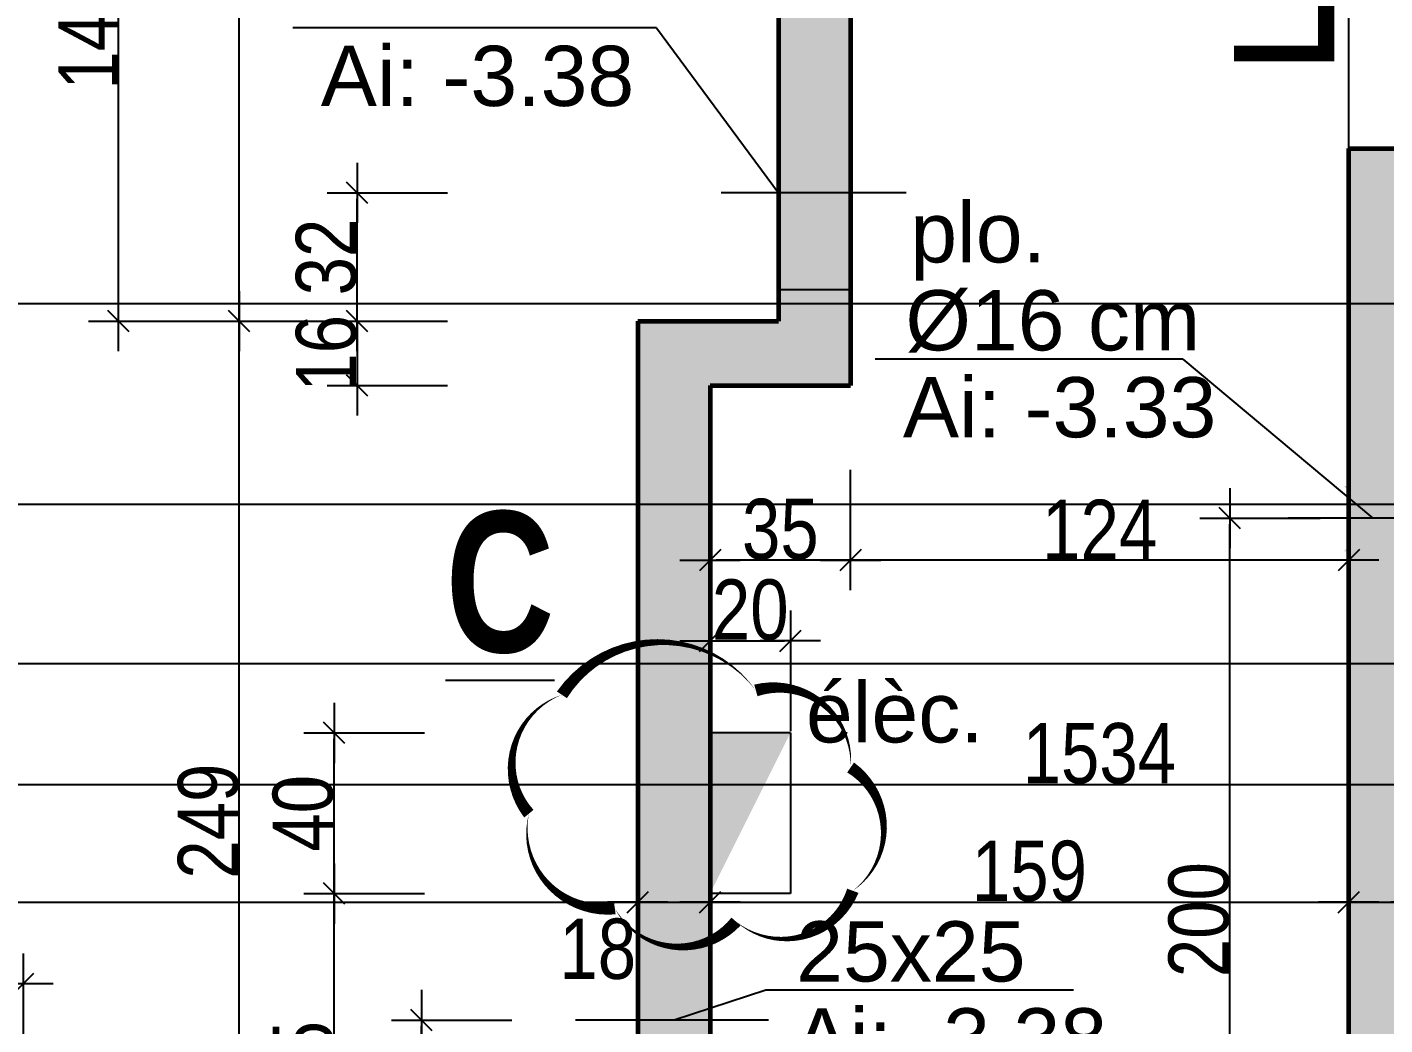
# Model space of a CAD drawing. Header units: millimetres. Extents: x -1921 to 5237, y 0 to 8595.
# Drawn here: x 820.9 to 1158.9, y 4719.7 to 4968.1 of the extents above; entities that cross this region are included whole.
import ezdxf
from ezdxf.enums import TextEntityAlignment as Align

# ---------------------------------------------------------------- set-up
doc = ezdxf.new("R2010")
doc.units = ezdxf.units.MM
doc.linetypes.add('CACHEX2', pattern=[19.05, 12.7, -6.35])
for name, color, linetype in [('01_Cad_2', 5, 'Continuous'), ('01_cote_gen', 4, 'Continuous'), ('01_linteaux', 2, 'Continuous'), ('01_murs_sup', 2, 'CACHEX2'), ('01_poch_murs', 253, 'Continuous'), ('01_resv', 32, 'Continuous'), ('01_texte', 230, 'Continuous'), ('AA_COTES', 2, 'Continuous')]:
    doc.layers.add(name, color=color, linetype=linetype)
doc.layers.add('01_murs_coup', color=5, linetype='Continuous', lineweight=60)
doc.styles.add('ARIAL', font='arial.ttf')
doc.styles.add('impact', font='impact.ttf')
doc.styles.add('STYLE2', font='ARIALN.TTF')
doc.dimstyles.new('JB50', dxfattribs={"dimscale": 0.1, "dimtxt": 150, "dimasz": 15, "dimexe": 0.1, "dimexo": 0.1, "dimgap": 0.09, "dimtad": 1, "dimdec": 1, "dimdsep": 46, "dimtxsty": 'STYLE2', "dimblk1": 'BOND_G', "dimblk2": 'BOND_D', "dimsah": 1, "dimcen": 1.5, "dimdle": 0.01, "dimse1": 1, "dimse2": 1, "dimclrd": 4, "dimclre": 2, "dimclrt": 6, "dimazin": 2, "dimtfac": 2.333333, "dimtdec": 1, "dimtix": 1, "dimtmove": 2, "dimatfit": 3, "dimldrblk": 'BOND_G', "dimfxl": 1, "dimtolj": 1, "dimtzin": 0, "dimarcsym": 0})

# ---------------------------------------------------------------- blocks, each defined once
blk = doc.blocks.new('BOND_G')
at = {"layer": 'AA_COTES', "color": 0}
for p, q in [((0, -5), (0, 15)), ((5, 0), (-5, 0)), ((1.77, 1.77), (-1.77, -1.77))]:
    blk.add_line(p, q, dxfattribs=at)
blk = doc.blocks.new('BOND_D')
at = {"layer": 'AA_COTES', "color": 0}
for p, q in [((0, 5), (0, -15)), ((5, 0), (-5, 0)), ((-1.77, -1.77), (1.77, 1.77))]:
    blk.add_line(p, q, dxfattribs=at)
blk = doc.blocks.new('*D98')
at = {"layer": '01_cote_gen', "color": 4, "lineweight": -2, "transparency": 16777216}
blk.add_line((342.42, 4750.28), (971.42, 4750.28), dxfattribs=at)
at = {"layer": 'DEFPOINTS', "color": 0}
for p in [(340.92, 4769.07), (972.92, 4760.79), (972.92, 4750.28)]:
    blk.add_point(p, dxfattribs=at)
at = {"layer": '01_cote_gen', "color": 4, "lineweight": -2, "transparency": 16777216, "xscale": 1.5, "yscale": 1.5, "zscale": 1.5, "rotation": 180}
blk.add_blockref('BOND_G', (340.92, 4750.28), dxfattribs=at)
at = {"layer": '01_cote_gen', "color": 4, "lineweight": -2, "transparency": 16777216, "xscale": 1.5, "yscale": 1.5, "zscale": 1.5}
blk.add_blockref('BOND_D', (972.92, 4750.28), dxfattribs=at)
at = {"layer": '01_cote_gen', "color": 6, "transparency": 16777216, "insert": (656.92, 4757.95), "char_height": 15, "attachment_point": 5, "style": 'STYLE2'}
blk.add_mtext('\\A1;632', dxfattribs=at)
blk = doc.blocks.new('*D99')
at = {"layer": '01_cote_gen', "color": 4, "lineweight": -2, "transparency": 16777216}
blk.add_line((974.42, 4750.28), (989.42, 4750.28), dxfattribs=at)
at = {"layer": 'DEFPOINTS', "color": 0}
for p in [(990.92, 4750.28), (972.92, 4742.78), (990.92, 4742.78)]:
    blk.add_point(p, dxfattribs=at)
at = {"layer": '01_cote_gen', "color": 4, "lineweight": -2, "transparency": 16777216, "xscale": 1.5, "yscale": 1.5, "zscale": 1.5, "rotation": 180}
blk.add_blockref('BOND_G', (972.92, 4750.28), dxfattribs=at)
at = {"layer": '01_cote_gen', "color": 4, "lineweight": -2, "transparency": 16777216, "xscale": 1.5, "yscale": 1.5, "zscale": 1.5}
blk.add_blockref('BOND_D', (990.92, 4750.28), dxfattribs=at)
at = {"layer": '01_cote_gen', "color": 6, "transparency": 16777216, "insert": (962.96, 4738.54), "char_height": 15, "attachment_point": 5, "style": 'STYLE2'}
blk.add_mtext('\\A1;18', dxfattribs=at)
blk = doc.blocks.new('*D100')
at = {"layer": '01_cote_gen', "color": 4, "lineweight": -2, "transparency": 16777216}
blk.add_line((992.42, 4750.28), (1148.41, 4750.28), dxfattribs=at)
at = {"layer": 'DEFPOINTS', "color": 0}
for p in [(1149.91, 4750.28), (990.92, 4742.78), (1149.91, 4742.78)]:
    blk.add_point(p, dxfattribs=at)
at = {"layer": '01_cote_gen', "color": 4, "lineweight": -2, "transparency": 16777216, "xscale": 1.5, "yscale": 1.5, "zscale": 1.5, "rotation": 180}
blk.add_blockref('BOND_G', (990.92, 4750.28), dxfattribs=at)
at = {"layer": '01_cote_gen', "color": 4, "lineweight": -2, "transparency": 16777216, "xscale": 1.5, "yscale": 1.5, "zscale": 1.5}
blk.add_blockref('BOND_D', (1149.91, 4750.28), dxfattribs=at)
at = {"layer": '01_cote_gen', "color": 6, "transparency": 16777216, "insert": (1070.42, 4757.95), "char_height": 15, "attachment_point": 5, "style": 'STYLE2'}
blk.add_mtext('\\A1;159', dxfattribs=at)
blk = doc.blocks.new('*D101')
at = {"layer": '01_cote_gen', "color": 4, "lineweight": -2, "transparency": 16777216}
blk.add_line((1151.41, 4750.28), (1166.4, 4750.28), dxfattribs=at)
at = {"layer": 'DEFPOINTS', "color": 0}
for p in [(1167.9, 4750.28), (1149.91, 4735.29), (1167.9, 4735.29)]:
    blk.add_point(p, dxfattribs=at)
at = {"layer": '01_cote_gen', "color": 4, "lineweight": -2, "transparency": 16777216, "xscale": 1.5, "yscale": 1.5, "zscale": 1.5, "rotation": 180}
blk.add_blockref('BOND_G', (1149.91, 4750.28), dxfattribs=at)
at = {"layer": '01_cote_gen', "color": 4, "lineweight": -2, "transparency": 16777216, "xscale": 1.5, "yscale": 1.5, "zscale": 1.5}
blk.add_blockref('BOND_D', (1167.9, 4750.28), dxfattribs=at)
at = {"layer": '01_cote_gen', "color": 6, "transparency": 16777216, "insert": (1181.1, 4738.11), "char_height": 15, "attachment_point": 5, "style": 'STYLE2'}
blk.add_mtext('\\A1;18', dxfattribs=at)
blk = doc.blocks.new('*D102')
at = {"layer": '01_cote_gen', "color": 4, "lineweight": -2, "transparency": 16777216}
blk.add_line((322.42, 4779.58), (1853.42, 4779.58), dxfattribs=at)
at = {"layer": 'DEFPOINTS', "color": 0}
for p in [(320.92, 4807.28), (1854.92, 4791.61), (1854.92, 4779.58)]:
    blk.add_point(p, dxfattribs=at)
at = {"layer": '01_cote_gen', "color": 4, "lineweight": -2, "transparency": 16777216, "xscale": 1.5, "yscale": 1.5, "zscale": 1.5, "rotation": 180}
blk.add_blockref('BOND_G', (320.92, 4779.58), dxfattribs=at)
at = {"layer": '01_cote_gen', "color": 4, "lineweight": -2, "transparency": 16777216, "xscale": 1.5, "yscale": 1.5, "zscale": 1.5}
blk.add_blockref('BOND_D', (1854.92, 4779.58), dxfattribs=at)
at = {"layer": '01_cote_gen', "color": 6, "transparency": 16777216, "insert": (1087.83, 4787.25), "char_height": 15, "attachment_point": 5, "style": 'STYLE2'}
blk.add_mtext('\\A1;1534', dxfattribs=at)
blk = doc.blocks.new('*D140')
at = {"layer": '01_cote_gen', "color": 4, "lineweight": -2, "transparency": 16777216}
blk.add_line((1148.42, 4835.43), (1027.42, 4835.43), dxfattribs=at)
at = {"layer": 'DEFPOINTS', "color": 0}
for p in [(1025.92, 4855.33), (1149.92, 4850.62), (1025.92, 4835.43)]:
    blk.add_point(p, dxfattribs=at)
at = {"layer": '01_cote_gen', "color": 4, "lineweight": -2, "transparency": 16777216, "xscale": 1.5, "yscale": 1.5, "zscale": 1.5, "rotation": 180}
blk.add_blockref('BOND_D', (1025.92, 4835.43), dxfattribs=at)
at = {"layer": '01_cote_gen', "color": 4, "lineweight": -2, "transparency": 16777216, "xscale": 1.5, "yscale": 1.5, "zscale": 1.5}
blk.add_blockref('BOND_G', (1149.92, 4835.43), dxfattribs=at)
at = {"layer": '01_cote_gen', "color": 6, "transparency": 16777216, "insert": (1087.92, 4842.96), "char_height": 15, "attachment_point": 5, "style": 'STYLE2'}
blk.add_mtext('\\A1;124', dxfattribs=at)
blk = doc.blocks.new('*D141')
at = {"layer": '01_cote_gen', "color": 4, "lineweight": -2, "transparency": 16777216}
blk.add_line((1024.42, 4835.43), (992.42, 4835.43), dxfattribs=at)
at = {"layer": 'DEFPOINTS', "color": 0}
for p in [(990.92, 4855.33), (1025.92, 4855.33), (990.92, 4835.43)]:
    blk.add_point(p, dxfattribs=at)
at = {"layer": '01_cote_gen', "color": 4, "lineweight": -2, "transparency": 16777216, "xscale": 1.5, "yscale": 1.5, "zscale": 1.5, "rotation": 180}
blk.add_blockref('BOND_D', (990.92, 4835.43), dxfattribs=at)
at = {"layer": '01_cote_gen', "color": 4, "lineweight": -2, "transparency": 16777216, "xscale": 1.5, "yscale": 1.5, "zscale": 1.5}
blk.add_blockref('BOND_G', (1025.92, 4835.43), dxfattribs=at)
at = {"layer": '01_cote_gen', "color": 6, "transparency": 16777216, "insert": (1008.42, 4843.09), "char_height": 15, "attachment_point": 5, "style": 'STYLE2'}
blk.add_mtext('\\A1;35', dxfattribs=at)
blk = doc.blocks.new('*D163')
at = {"layer": '01_cote_gen', "color": 4, "lineweight": -2, "transparency": 16777216}
blk.add_line((-603.58, 4809.69), (3717.38, 4809.69), dxfattribs=at)
at = {"layer": 'DEFPOINTS', "color": 0}
for p in [(3718.88, 4809.69), (-605.08, 4787.08), (3718.88, 4787.08)]:
    blk.add_point(p, dxfattribs=at)
at = {"layer": '01_cote_gen', "color": 4, "lineweight": -2, "transparency": 16777216, "xscale": 1.5, "yscale": 1.5, "zscale": 1.5, "rotation": 180}
blk.add_blockref('BOND_G', (-605.08, 4809.69), dxfattribs=at)
at = {"layer": '01_cote_gen', "color": 4, "lineweight": -2, "transparency": 16777216, "xscale": 1.5, "yscale": 1.5, "zscale": 1.5}
blk.add_blockref('BOND_D', (3718.88, 4809.69), dxfattribs=at)
at = {"layer": '01_cote_gen', "color": 6, "transparency": 16777216, "insert": (1556.9, 4817.36), "char_height": 15, "attachment_point": 5, "style": 'STYLE2'}
blk.add_mtext('\\A1;4324', dxfattribs=at)
blk = doc.blocks.new('*D403')
at = {"layer": '01_cote_gen', "color": 4, "lineweight": -2, "transparency": 16777216}
blk.add_line((873.69, 4647.42), (873.69, 4893.42), dxfattribs=at)
at = {"layer": 'DEFPOINTS', "color": 0}
for p in [(873.69, 4894.92), (972.92, 4894.92), (972.92, 4645.92)]:
    blk.add_point(p, dxfattribs=at)
at = {"layer": '01_cote_gen', "color": 4, "lineweight": -2, "transparency": 16777216, "xscale": 1.5, "yscale": 1.5, "zscale": 1.5}
for name, p, rotation in [('BOND_D', (873.69, 4894.92), 90), ('BOND_G', (873.69, 4645.92), 270)]:
    blk.add_blockref(name, p, dxfattribs=dict(at, rotation=rotation))
at = {"layer": '01_cote_gen', "color": 6, "transparency": 16777216, "insert": (866.03, 4770.42), "char_height": 15, "attachment_point": 5, "rotation": 90, "style": 'STYLE2'}
blk.add_mtext('\\A1;249', dxfattribs=at)
blk = doc.blocks.new('*D404')
at = {"layer": '01_cote_gen', "color": 4, "lineweight": -2, "transparency": 16777216}
blk.add_line((873.69, 4896.42), (873.69, 5456.41), dxfattribs=at)
at = {"layer": 'DEFPOINTS', "color": 0}
for p in [(873.69, 5457.91), (916.08, 5457.91), (972.92, 4894.92)]:
    blk.add_point(p, dxfattribs=at)
at = {"layer": '01_cote_gen', "color": 4, "lineweight": -2, "transparency": 16777216, "xscale": 1.5, "yscale": 1.5, "zscale": 1.5}
for name, p, rotation in [('BOND_D', (873.69, 5457.91), 90), ('BOND_G', (873.69, 4894.92), 270)]:
    blk.add_blockref(name, p, dxfattribs=dict(at, rotation=rotation))
at = {"layer": '01_cote_gen', "color": 6, "transparency": 16777216, "insert": (866.03, 5176.42), "char_height": 15, "attachment_point": 5, "rotation": 90, "style": 'STYLE2'}
blk.add_mtext('\\A1;563', dxfattribs=at)
blk = doc.blocks.new('*D634')
at = {"layer": '01_cote_gen', "color": 4, "lineweight": -2, "transparency": 16777216}
for p, q in [((903.08, 4896.42), (903.08, 4897.92)), ((903.08, 4894.92), (903.08, 4878.92)), ((903.08, 4877.42), (903.08, 4875.92))]:
    blk.add_line(p, q, dxfattribs=at)
at = {"layer": 'DEFPOINTS', "color": 0}
for p in [(990.92, 4894.92), (903.08, 4878.92), (990.92, 4878.92)]:
    blk.add_point(p, dxfattribs=at)
at = {"layer": '01_cote_gen', "color": 4, "lineweight": -2, "transparency": 16777216, "xscale": 1.5, "yscale": 1.5, "zscale": 1.5}
for name, p, rotation in [('BOND_G', (903.08, 4894.92), 270), ('BOND_D', (903.08, 4878.92), 90)]:
    blk.add_blockref(name, p, dxfattribs=dict(at, rotation=rotation))
at = {"layer": '01_cote_gen', "color": 6, "transparency": 16777216, "insert": (895.41, 4886.92), "char_height": 15, "attachment_point": 5, "rotation": 90, "style": 'STYLE2'}
blk.add_mtext('\\A1;16', dxfattribs=at)
blk = doc.blocks.new('*D699')
at = {"layer": '01_cote_gen', "color": 4, "lineweight": -2, "transparency": 16777216}
blk.add_line((740.45, 4729.94), (818.4, 4729.94), dxfattribs=at)
at = {"layer": 'DEFPOINTS', "color": 0}
for p in [(819.9, 4729.94), (738.95, 4722.44), (819.9, 4708.51)]:
    blk.add_point(p, dxfattribs=at)
at = {"layer": '01_cote_gen', "color": 4, "lineweight": -2, "transparency": 16777216, "xscale": 1.5, "yscale": 1.5, "zscale": 1.5, "rotation": 180}
blk.add_blockref('BOND_G', (738.95, 4729.94), dxfattribs=at)
at = {"layer": '01_cote_gen', "color": 4, "lineweight": -2, "transparency": 16777216, "xscale": 1.5, "yscale": 1.5, "zscale": 1.5}
blk.add_blockref('BOND_D', (819.9, 4729.94), dxfattribs=at)
at = {"layer": '01_cote_gen', "color": 6, "transparency": 16777216, "insert": (779.42, 4737.6), "char_height": 15, "attachment_point": 5, "style": 'STYLE2'}
blk.add_mtext('\\A1;81', dxfattribs=at)
blk = doc.blocks.new('*D716')
at = {"layer": '01_cote_gen', "color": 4, "lineweight": -2, "transparency": 16777216}
blk.add_line((919.11, 4647.41), (919.11, 4719.38), dxfattribs=at)
at = {"layer": 'DEFPOINTS', "color": 0}
for p in [(919.11, 4720.88), (980.04, 4720.88), (977.33, 4645.91)]:
    blk.add_point(p, dxfattribs=at)
at = {"layer": '01_cote_gen', "color": 4, "lineweight": -2, "transparency": 16777216, "xscale": 1.5, "yscale": 1.5, "zscale": 1.5}
for name, p, rotation in [('BOND_D', (919.11, 4720.88), 90), ('BOND_G', (919.11, 4645.91), 270)]:
    blk.add_blockref(name, p, dxfattribs=dict(at, rotation=rotation))
at = {"layer": '01_cote_gen', "color": 6, "transparency": 16777216, "insert": (911.47, 4683.39), "char_height": 15, "attachment_point": 5, "rotation": 90, "style": 'STYLE2'}
blk.add_mtext('\\A1;75', dxfattribs=at)
blk = doc.blocks.new('*D717')
at = {"layer": '01_cote_gen', "color": 4, "lineweight": -2, "transparency": 16777216}
blk.add_line((1120.31, 4647.41), (1120.31, 4844.38), dxfattribs=at)
at = {"layer": 'DEFPOINTS', "color": 0}
for p in [(1120.31, 4845.88), (1139.19, 4845.88), (1131, 4645.91)]:
    blk.add_point(p, dxfattribs=at)
at = {"layer": '01_cote_gen', "color": 4, "lineweight": -2, "transparency": 16777216, "xscale": 1.5, "yscale": 1.5, "zscale": 1.5}
for name, p, rotation in [('BOND_D', (1120.31, 4845.88), 90), ('BOND_G', (1120.31, 4645.91), 270)]:
    blk.add_blockref(name, p, dxfattribs=dict(at, rotation=rotation))
at = {"layer": '01_cote_gen', "color": 6, "transparency": 16777216, "insert": (1112.64, 4745.89), "char_height": 15, "attachment_point": 5, "rotation": 90, "style": 'STYLE2'}
blk.add_mtext('\\A1;200', dxfattribs=at)
blk = doc.blocks.new('*D736')
at = {"layer": '01_cote_gen', "color": 4, "lineweight": -2, "transparency": 16777216}
blk.add_line((903.08, 4896.42), (903.08, 4925.39), dxfattribs=at)
at = {"layer": 'DEFPOINTS', "color": 0}
for p in [(903.08, 4926.89), (1025.92, 4926.89), (1007.92, 4894.92)]:
    blk.add_point(p, dxfattribs=at)
at = {"layer": '01_cote_gen', "color": 4, "lineweight": -2, "transparency": 16777216, "xscale": 1.5, "yscale": 1.5, "zscale": 1.5}
for name, p, rotation in [('BOND_D', (903.08, 4926.89), 90), ('BOND_G', (903.08, 4894.92), 270)]:
    blk.add_blockref(name, p, dxfattribs=dict(at, rotation=rotation))
at = {"layer": '01_cote_gen', "color": 6, "transparency": 16777216, "insert": (895.41, 4910.9), "char_height": 15, "attachment_point": 5, "rotation": 90, "style": 'STYLE2'}
blk.add_mtext('\\A1;32', dxfattribs=at)
blk = doc.blocks.new('*D739')
at = {"layer": '01_cote_gen', "color": 4, "lineweight": -2, "transparency": 16777216}
blk.add_line((843.68, 4896.42), (843.68, 5037.39), dxfattribs=at)
at = {"layer": 'DEFPOINTS', "color": 0}
for p in [(843.68, 5038.89), (953.89, 5038.89), (866.19, 4894.92)]:
    blk.add_point(p, dxfattribs=at)
at = {"layer": '01_cote_gen', "color": 4, "lineweight": -2, "transparency": 16777216, "xscale": 1.5, "yscale": 1.5, "zscale": 1.5}
for name, p, rotation in [('BOND_D', (843.68, 5038.89), 90), ('BOND_G', (843.68, 4894.92), 270)]:
    blk.add_blockref(name, p, dxfattribs=dict(at, rotation=rotation))
at = {"layer": '01_cote_gen', "color": 6, "transparency": 16777216, "insert": (836.14, 4966.91), "char_height": 15, "attachment_point": 5, "rotation": 90, "style": 'STYLE2'}
blk.add_mtext('\\A1;144', dxfattribs=at)
blk = doc.blocks.new('*D814')
at = {"layer": '01_poch_murs', "color": 4, "lineweight": -2, "transparency": 16777216}
blk.add_line((897.31, 4647.41), (897.31, 4750.88), dxfattribs=at)
at = {"layer": 'DEFPOINTS', "color": 0}
for p in [(897.31, 4752.38), (1000.92, 4752.38), (911.61, 4645.91)]:
    blk.add_point(p, dxfattribs=at)
at = {"layer": '01_poch_murs', "color": 4, "lineweight": -2, "transparency": 16777216, "xscale": 1.5, "yscale": 1.5, "zscale": 1.5}
for name, p, rotation in [('BOND_D', (897.31, 4752.38), 90), ('BOND_G', (897.31, 4645.91), 270)]:
    blk.add_blockref(name, p, dxfattribs=dict(at, rotation=rotation))
at = {"layer": '01_poch_murs', "color": 6, "transparency": 16777216, "insert": (889.64, 4699.15), "char_height": 15, "attachment_point": 5, "rotation": 90, "style": 'STYLE2'}
blk.add_mtext('\\A1;106.5', dxfattribs=at)
blk = doc.blocks.new('*D815')
at = {"layer": '01_poch_murs', "color": 4, "lineweight": -2, "transparency": 16777216}
blk.add_line((897.31, 4753.88), (897.31, 4790.88), dxfattribs=at)
at = {"layer": 'DEFPOINTS', "color": 0}
for p in [(897.31, 4792.38), (1010.92, 4792.38), (919.81, 4752.38)]:
    blk.add_point(p, dxfattribs=at)
at = {"layer": '01_poch_murs', "color": 4, "lineweight": -2, "transparency": 16777216, "xscale": 1.5, "yscale": 1.5, "zscale": 1.5}
for name, p, rotation in [('BOND_D', (897.31, 4792.38), 90), ('BOND_G', (897.31, 4752.38), 270)]:
    blk.add_blockref(name, p, dxfattribs=dict(at, rotation=rotation))
at = {"layer": '01_poch_murs', "color": 6, "transparency": 16777216, "insert": (889.64, 4772.38), "char_height": 15, "attachment_point": 5, "rotation": 90, "style": 'STYLE2'}
blk.add_mtext('\\A1;40', dxfattribs=at)
blk = doc.blocks.new('*D816')
at = {"layer": '01_poch_murs', "color": 4, "lineweight": -2, "transparency": 16777216}
blk.add_line((992.42, 4815.35), (1009.42, 4815.35), dxfattribs=at)
at = {"layer": 'DEFPOINTS', "color": 0}
for p in [(1010.92, 4815.35), (990.92, 4792.38), (1010.92, 4792.38)]:
    blk.add_point(p, dxfattribs=at)
at = {"layer": '01_poch_murs', "color": 4, "lineweight": -2, "transparency": 16777216, "xscale": 1.5, "yscale": 1.5, "zscale": 1.5, "rotation": 180}
blk.add_blockref('BOND_G', (990.92, 4815.35), dxfattribs=at)
at = {"layer": '01_poch_murs', "color": 4, "lineweight": -2, "transparency": 16777216, "xscale": 1.5, "yscale": 1.5, "zscale": 1.5}
blk.add_blockref('BOND_D', (1010.92, 4815.35), dxfattribs=at)
at = {"layer": '01_poch_murs', "color": 6, "transparency": 16777216, "insert": (1000.92, 4823.02), "char_height": 15, "attachment_point": 5, "style": 'STYLE2'}
blk.add_mtext('\\A1;20', dxfattribs=at)

msp = doc.modelspace()

# ---------------------------------------------------------------- hatches: boundary and pattern name
at = {"layer": '01_murs_sup', "ltscale": 2}
h = msp.add_hatch(dxfattribs=at)
h.set_pattern_fill('DASH', color=256, scale=2.5, angle=135)
h.set_pattern_definition([(135, (-32158.9156, 27422.237), (-11.2253202, 9e-16), [7.9375, -7.9375])])
h.paths.add_polyline_path([(336.92, 6007.92), (364.92, 6007.92), (364.92, 6023.92), (320.92, 6023.92), (320.92, 5895.92), (336.92, 5895.92)])
h.paths.add_polyline_path([(336.92, 5798.92), (320.92, 5798.92), (320.92, 5457.91), (548.92, 5457.91), (548.92, 5437.91), (564.92, 5437.91), (564.92, 5457.91), (1007.96, 5457.91), (1007.93, 5004.84), (1025.92, 5004.84), (1025.92, 5726.91), (1007.92, 5726.91), (1007.92, 5475.91), (336.92, 5475.91)])
h.paths.add_polyline_path([(1167.92, 5638.9), (1149.92, 5638.9), (1149.92, 5372.9), (1184.92, 5372.9), (1184.92, 5196.9), (1149.92, 5196.91), (1149.92, 5039.91), (1167.92, 5039.91), (1167.92, 5178.91), (1202.92, 5178.91), (1202.92, 5372.9), (1838.92, 5372.9), (1838.92, 5346.91), (1854.92, 5346.91), (1854.92, 5968.91), (2074.92, 5968.91), (2074.92, 5988.91), (1854.92, 5988.91), (1854.92, 5990.91), (1838.92, 5990.91), (1838.92, 5390.9), (1167.92, 5390.9)])
h.paths.add_polyline_path([(1167.92, 4937.91), (1149.92, 4937.91), (1149.92, 4645.92), (1142.92, 4645.92), (1142.92, 4627.85), (1854.92, 4627.85), (1854.92, 5061.91), (2074.92, 5061.91), (2074.92, 5081.91), (1854.92, 5081.91), (1854.92, 5164.91), (1838.92, 5164.91), (1838.92, 4645.85), (1167.92, 4645.85)])
h.paths.add_polyline_path([(1040.92, 4645.85), (990.92, 4645.92), (990.92, 4878.92), (1025.92, 4878.92), (1025.92, 4902.84), (1007.92, 4902.84), (1007.92, 4894.92), (972.92, 4894.92), (972.92, 4645.92), (821.92, 4645.85), (821.92, 4627.85), (1040.92, 4627.85)])
h.paths.add_polyline_path([(819.9, 4645.85), (336.92, 4645.92), (336.92, 4963.91), (320.92, 4963.91), (320.92, 4627.92), (819.9, 4627.85)])
h.paths.add_polyline_path([(336.92, 5172.91), (364.92, 5172.91), (364.92, 5188.91), (320.92, 5188.91), (320.92, 5060.91), (336.92, 5060.91)], flags=17)
h.paths.add_polyline_path([(564.92, 5340.91), (548.92, 5340.91), (548.92, 5188.91), (461.92, 5188.91), (461.92, 5172.91), (564.92, 5172.91)], flags=17)
at = {"layer": '01_poch_murs'}
h = msp.add_hatch(color=256, dxfattribs=at)
h.dxf.hatch_style = 1
h.paths.add_polyline_path([(819.9, 4645.85), (340.92, 4645.92), (340.92, 4849.27), (320.92, 4849.27), (320.92, 4627.92), (819.9, 4627.85)])
h.paths.add_polyline_path([(1167.92, 4849.27), (1149.92, 4849.27), (1149.92, 4645.92), (1142.92, 4645.92), (1142.92, 4627.85), (1854.93, 4627.85), (1854.92, 4793.89), (1838.92, 4793.89), (1838.92, 4645.85), (1839.4, 4645.66), (1839.4, 4645.85), (1167.92, 4645.85)])
h.paths.add_polyline_path([(1167.92, 4899.27), (1149.92, 4899.27), (1149.92, 4849.27), (1167.92, 4849.27)])
h.paths.add_polyline_path([(1167.92, 4937.91), (1149.92, 4937.91), (1149.92, 4899.27), (1167.92, 4899.27)])
h.paths.add_polyline_path([(1025.92, 4899.27), (1007.92, 4899.27), (1007.92, 4894.92), (972.92, 4894.92), (972.92, 4849.27), (990.92, 4849.27), (990.92, 4878.92), (1025.92, 4878.92)])
h.paths.add_polyline_path([(1025.92, 5726.91), (1007.92, 5726.91), (1007.92, 5475.91), (336.92, 5475.91), (336.92, 5559.91), (320.92, 5559.91), (320.92, 5433.92), (340.92, 5433.92), (340.92, 5457.91), (1007.96, 5457.91), (1007.92, 4899.27), (1025.92, 4899.27)])
h.paths.add_polyline_path([(849.92, 4627.85), (849.92, 4645.86), (951.92, 4645.91), (951.92, 4627.85), (1040.92, 4627.85), (1040.92, 4645.85), (990.92, 4645.92), (990.92, 4849.27), (972.92, 4849.27), (972.92, 4645.92), (819.9, 4645.85), (819.9, 4627.85)])

# ---------------------------------------------------------------- linework, layer by layer
at = {"layer": '01_Cad_2'}
msp.add_line((4018.68, 4899.27), (-1921.32, 4899.27), dxfattribs=at)
at = {"layer": '01_Cad_2', "color": 2}
msp.add_line((3968.68, 4849.27), (-1871.32, 4849.27), dxfattribs=at)
at = {"layer": '01_linteaux'}
msp.add_line((1149.92, 4937.91), (1149.92, 5039.91), dxfattribs=at)
at = {"layer": '01_murs_coup'}
for p, q in [((1025.92, 5726.91), (1025.92, 4878.92)), ((1007.96, 5457.91), (1007.92, 4894.92)), ((1149.92, 4645.92), (1149.92, 4937.91)), ((1149.92, 4937.91), (1167.92, 4937.91)), ((972.92, 4894.92), (972.92, 4645.92)), ((972.92, 4894.92), (1007.92, 4894.92)), ((990.92, 4878.92), (990.92, 4645.92)), ((990.92, 4878.92), (1025.92, 4878.92))]:
    msp.add_line(p, q, dxfattribs=at)
at = {"layer": '01_murs_sup', "ltscale": 2}
for p, q in [((1149.92, 4645.92), (1149.92, 4937.91)), ((1149.92, 4937.91), (1167.92, 4937.91)), ((1007.92, 4902.84), (1007.92, 4894.92)), ((1007.92, 4902.84), (1025.92, 4902.84)), ((1025.92, 4902.84), (1025.92, 4878.92)), ((972.92, 4894.92), (972.92, 4645.92)), ((972.92, 4894.92), (1007.92, 4894.92)), ((990.92, 4878.92), (990.92, 4645.92)), ((990.92, 4878.92), (1025.92, 4878.92))]:
    msp.add_line(p, q, dxfattribs=at)
at = {"layer": '01_resv'}
for p, q in [((1039.74, 4926.89), (993.71, 4926.89)), ((1177.09, 4845.88), (1134.8, 4845.88)), ((1010.92, 4792.38), (990.92, 4792.38)), ((1010.92, 4792.38), (1010.92, 4752.38)), ((1010.92, 4752.38), (990.92, 4752.38)), ((1005.46, 4720.88), (957.44, 4720.88))]:
    msp.add_line(p, q, dxfattribs=at)
for points in [[(1007.98, 4901.89), (1025.99, 4901.89), (1025.99, 4951.89), (1007.83, 4951.89)], [(1148.64, 4837.58), (1166.64, 4837.58), (1166.64, 4853.88), (1148.64, 4853.88)], [(990.92, 4752.38), (990.92, 4792.38), (1010.92, 4792.38)], [(972.95, 4708.38), (991.01, 4708.38), (991.01, 4733.37), (972.95, 4733.37)]]:
    msp.add_solid(points, dxfattribs=at)
at = {"layer": '01_texte'}
for p, q in [((977.62, 4968), (887.07, 4968)), ((977.62, 4968), (1007.92, 4926.89)), ((1108.59, 4885.49), (1032, 4885.49)), ((1108.59, 4885.49), (1155.95, 4845.88)), ((1004.81, 4728.32), (981.98, 4720.88)), ((1081.4, 4728.32), (1004.81, 4728.32))]:
    msp.add_line(p, q, dxfattribs=at)
msp.add_lwpolyline([(954.04, 4801.88, 0, 3, 0.520567), (945.81, 4772.28, 0, 3, 0.520567), (945.81, 4772.28, 0, 3, 0.520567), (967.21, 4748.7, 0, 3, 0.520567), (967.21, 4748.7, 0, 3, 0.520567), (997.38, 4745.41, 0, 3, 0.520567), (997.38, 4745.41, 0, 3, 0.520567), (1026.46, 4753.08, 0, 3, 0.520567), (1026.46, 4753.08, 0, 3, 0.520567), (1025.91, 4783.79, 0, 3, 0.520567), (1025.91, 4783.79, 0, 3, 0.520567), (1002.32, 4802.98, 0, 3, 0.520567), (1002.32, 4802.98, 0, 3, 0.520567)], format="xyseb", close=True, dxfattribs=at)

# ---------------------------------------------------------------- texts
at = {"layer": '01_texte', "style": 'impact'}
msp.add_text('L ', height=25, rotation=90, dxfattribs=at).set_placement((1153.82, 4969.76), align=Align.BOTTOM_CENTER)
at = {"layer": '01_texte', "style": 'ARIAL'}
for s, p in [('Ai: -3.38', (894.01, 4948.51)), ('plo.', (1040.76, 4909.55)), ('%%C16 cm', (1039.56, 4887.65)), ('Ai: -3.33', (1038.93, 4866)), ('élèc.', (1014.79, 4790.02)), ('25x25', (1012.37, 4730.48)), ('Ai: -3.38', (1011.74, 4708.83))]:
    msp.add_text(s, height=15, dxfattribs=at).set_placement(p)
at = {"layer": '01_texte', "style": 'impact'}
msp.add_text('%%UC', height=35, dxfattribs=at).set_placement((938.62, 4802.03), align=Align.BOTTOM_CENTER)

# ---------------------------------------------------------------- dimensions: what is measured, and where the dimension line sits
at = {"layer": '01_cote_gen'}
for base, p1, p2, picture, middle in [((873.69, 5457.91), (972.92, 4894.92), (916.08, 5457.91), '*D404', (866.03, 5176.42)), ((843.68, 5038.89), (866.19, 4894.92), (953.89, 5038.89), '*D739', (836.14, 4966.91)), ((903.08, 4926.89), (1007.92, 4894.92), (1025.92, 4926.89), '*D736', (895.41, 4910.9)), ((873.69, 4894.92), (972.92, 4645.92), (972.92, 4894.92), '*D403', (866.03, 4770.42)), ((903.08, 4878.92), (990.92, 4894.92), (990.92, 4878.92), '*D634', (895.41, 4886.92)), ((1120.31, 4845.88), (1131, 4645.91), (1139.19, 4845.88), '*D717', (1112.64, 4745.89)), ((919.11, 4720.88), (977.33, 4645.91), (980.04, 4720.88), '*D716', (911.47, 4683.39))]:
    dim = msp.add_linear_dim(base=base, p1=p1, p2=p2, angle=90, dimstyle='JB50', dxfattribs=at)
    dim.commit()
    dim.dimension.update_dxf_attribs({"geometry": picture, "text_midpoint": middle})
for base, p1, p2, picture, middle in [((990.92, 4835.43), (1025.92, 4855.33), (990.92, 4855.33), '*D141', (1008.42, 4843.09)), ((1025.92, 4835.43), (1149.92, 4850.62), (1025.92, 4855.33), '*D140', (1087.92, 4842.96)), ((3718.88, 4809.69), (-605.08, 4787.08), (3718.88, 4787.08), '*D163', (1556.9, 4817.36)), ((972.92, 4750.28), (340.92, 4769.07), (972.92, 4760.79), '*D98', (656.92, 4757.95)), ((1149.91, 4750.28), (990.92, 4742.78), (1149.91, 4742.78), '*D100', (1070.42, 4757.95)), ((819.8993, 4729.9363), (738.9475, 4722.4363), (819.8993, 4708.5059), '*D699', (779.4234, 4737.6039))]:
    dim = msp.add_linear_dim(base=base, p1=p1, p2=p2, dimstyle='JB50', dxfattribs=at)
    dim.commit()
    dim.dimension.update_dxf_attribs({"geometry": picture, "text_midpoint": middle})
for base, p1, p2, picture, middle in [((1854.92, 4779.58), (320.92, 4807.28), (1854.92, 4791.61), '*D102', (1087.83, 4787.25)), ((990.92, 4750.28), (972.92, 4742.78), (990.92, 4742.78), '*D99', (962.96, 4738.54)), ((1167.9, 4750.28), (1149.91, 4735.29), (1167.9, 4735.29), '*D101', (1181.1, 4738.11))]:
    dim = msp.add_linear_dim(base=base, p1=p1, p2=p2, dimstyle='JB50', dxfattribs=at)
    dim.commit()
    dim.dimension.update_dxf_attribs({"geometry": picture, "text_midpoint": middle, "dimtype": 160})
at = {"layer": '01_poch_murs'}
dim = msp.add_linear_dim(base=(1010.92, 4815.35), p1=(990.92, 4792.38), p2=(1010.92, 4792.38), dimstyle='JB50', dxfattribs=at)
dim.commit()
dim.dimension.update_dxf_attribs({"geometry": '*D816', "text_midpoint": (1000.92, 4823.02)})
for base, p1, p2, picture, middle in [((897.31, 4792.38), (919.81, 4752.38), (1010.92, 4792.38), '*D815', (889.64, 4772.38)), ((897.31, 4752.38), (911.61, 4645.91), (1000.92, 4752.38), '*D814', (889.64, 4699.15))]:
    dim = msp.add_linear_dim(base=base, p1=p1, p2=p2, angle=90, dimstyle='JB50', dxfattribs=at)
    dim.commit()
    dim.dimension.update_dxf_attribs({"geometry": picture, "text_midpoint": middle})

doc.saveas('drawing.dxf')
